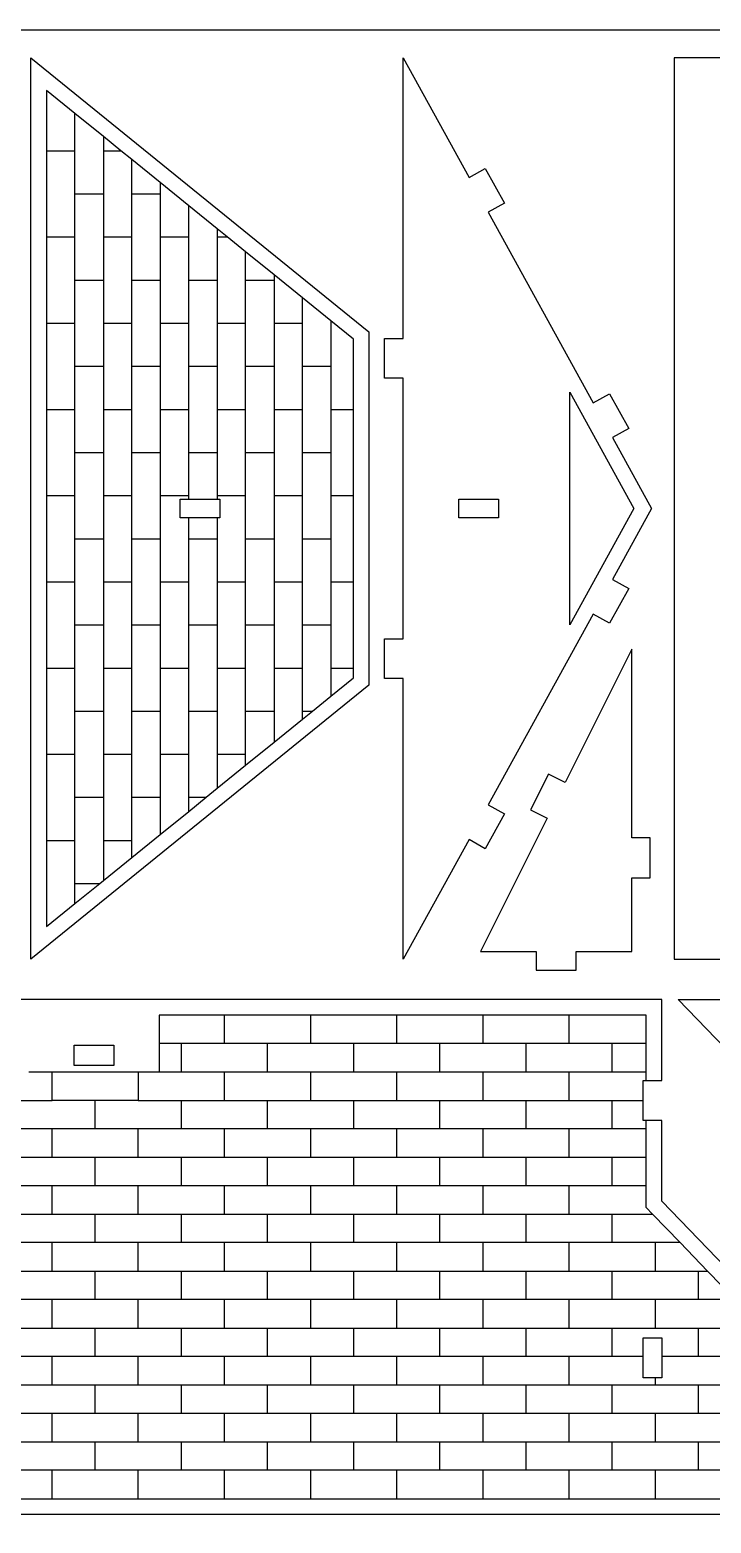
# Model space of a CAD drawing. Extents: x -198 to 352, y -124 to 271.
# Drawn here: x -35.5 to 74.3, y 30.2 to 270.7 of the extents above; entities that cross this region are included whole.
import ezdxf

# ---------------------------------------------------------------- set-up
doc = ezdxf.new("R2010")
doc.units = 0
doc.header["$MEASUREMENT"] = 0
doc.layers.get('0').update_dxf_attribs({"linetype": 'CONTINUOUS'})
doc.layers.add('ENGRAVING', color=1, linetype='CONTINUOUS')

msp = doc.modelspace()

# ---------------------------------------------------------------- linework, layer by layer
for points in [[(-198.26, -124.26), (-198.26, 270.69), (352.25, 270.69), (352.25, -124.26)], [(-35.33, 121.02), (-35.33, 266.2), (19.12, 222.07), (19.12, 165.15)], [(24.61, 121.02), (24.61, 166.21), (21.61, 166.21), (21.61, 172.62), (24.61, 172.62), (24.61, 214.6), (21.61, 214.6), (21.61, 221.01), (24.61, 221.01), (24.61, 266.2), (35.24, 246.94), (37.86, 248.39), (40.96, 242.78), (38.33, 241.33), (55.26, 210.64), (57.89, 212.09), (60.98, 206.48), (58.36, 205.03), (64.66, 193.61), (58.36, 182.19), (60.98, 180.74), (57.89, 175.13), (55.26, 176.57), (38.33, 145.89), (40.96, 144.44), (37.86, 138.83), (35.24, 140.28)], [(68.3, 121.02), (348.65, 121.02), (348.65, 266.2), (68.3, 266.2)], [(-11.31, 192.11), (-11.31, 195.11), (-9.91, 195.11), (-5.33, 195.11), (-4.9, 195.11), (-4.9, 192.11), (-5.33, 192.11), (-9.91, 192.11)], [(33.58, 192.11), (33.58, 195.11), (39.99, 195.11), (39.99, 192.11)], [(37.11, 122.27), (46.08, 122.27), (46.08, 119.27), (52.48, 119.27), (52.48, 122.27), (61.45, 122.27), (61.45, 134.14), (64.45, 134.14), (64.45, 140.55), (61.45, 140.55), (61.45, 170.97), (50.71, 149.48), (48.03, 150.82), (45.16, 145.09), (47.85, 143.75)], [(-165.36, 31.63), (114.99, 31.63), (66.29, 82.04), (66.29, 95.08), (63.79, 95.08), (63.29, 95.08), (63.29, 98.29), (63.29, 101.49), (63.79, 101.49), (66.29, 101.49), (66.29, 114.54), (-116.66, 114.54), (-116.66, 101.49), (-114.16, 101.49), (-113.66, 101.49), (-113.66, 98.29), (-113.66, 95.08), (-114.16, 95.08), (-116.66, 95.08), (-116.66, 82.04)], [(117.63, 31.64), (117.63, 44.68), (120.13, 44.68), (120.63, 44.68), (120.63, 47.89), (120.63, 51.09), (120.13, 51.09), (117.63, 51.09), (117.63, 64.14), (68.93, 114.54), (349.28, 114.54), (300.58, 64.14), (300.58, 51.09), (298.08, 51.09), (297.58, 51.09), (297.58, 47.89), (297.58, 44.68), (298.08, 44.68), (300.58, 44.68), (300.58, 31.64)], [(-28.39, 103.92), (-28.39, 107.2), (-21.98, 107.2), (-21.98, 103.92)], [(63.29, 53.63), (63.29, 57.05), (63.29, 60.04), (66.29, 60.04), (66.29, 57.05), (66.29, 53.63), (65.27, 53.63)]]:
    msp.add_lwpolyline(points, close=True)
at = {"layer": 'ENGRAVING'}
for points in [[(-32.83, 260.95), (-32.83, 251.23)], [(-28.24, 257.23), (-32.83, 260.95)], [(-23.66, 253.52), (-28.24, 257.23)], [(-28.24, 244.28), (-28.24, 251.23), (-28.24, 257.23)], [(-23.66, 253.52), (-23.66, 251.23), (-23.66, 244.28)], [(-20.83, 251.23), (-23.66, 253.52)], [(-32.83, 251.23), (-32.83, 237.34), (-32.83, 223.46)], [(-32.83, 251.23), (-28.24, 251.23)], [(-23.66, 251.23), (-20.83, 251.23)], [(-19.08, 249.81), (-20.83, 251.23)], [(-19.08, 244.28), (-19.08, 249.81)], [(-14.5, 246.09), (-19.08, 249.81)], [(-9.91, 242.38), (-14.5, 246.09)], [(-14.5, 246.09), (-14.5, 244.28)], [(-28.24, 244.28), (-23.66, 244.28)], [(-28.24, 237.34), (-28.24, 244.28)], [(-23.66, 237.34), (-19.08, 237.34), (-19.08, 244.28)], [(-23.66, 244.28), (-23.66, 237.34)], [(-19.08, 244.28), (-14.5, 244.28)], [(-14.5, 244.28), (-14.5, 237.34)], [(-0.75, 234.95), (-3.7, 237.34), (-5.33, 238.66), (-9.91, 242.38)], [(-9.91, 237.34), (-9.91, 242.38)], [(-5.33, 238.66), (-5.33, 237.34)], [(-32.83, 237.34), (-28.24, 237.34)], [(-28.24, 230.4), (-28.24, 237.34)], [(-23.66, 237.34), (-23.66, 230.4)], [(-19.08, 230.4), (-19.08, 237.34)], [(-14.5, 237.34), (-14.5, 230.4)], [(-14.5, 237.34), (-9.91, 237.34)], [(-9.91, 230.4), (-9.91, 237.34)], [(-5.33, 237.34), (-5.33, 230.4)], [(-5.33, 237.34), (-3.7, 237.34)], [(3.83, 231.23), (-0.75, 234.95)], [(-0.75, 230.4), (-0.75, 234.95)], [(8.41, 227.52), (3.83, 231.23)], [(3.83, 231.23), (3.83, 230.4)], [(-28.24, 223.46), (-28.24, 230.4)], [(-28.24, 230.4), (-23.66, 230.4)], [(-23.66, 230.4), (-23.66, 223.46)], [(-19.08, 223.46), (-19.08, 230.4)], [(-19.08, 230.4), (-14.5, 230.4)], [(-14.5, 230.4), (-14.5, 223.46)], [(-9.91, 230.4), (-5.33, 230.4)], [(-9.91, 223.46), (-9.91, 230.4)], [(-5.33, 230.4), (-5.33, 223.46)], [(-0.75, 230.4), (3.83, 230.4)], [(-0.75, 223.46), (-0.75, 230.4)], [(3.83, 230.4), (3.83, 223.46)], [(8.41, 216.52), (8.41, 223.46), (8.41, 227.52)], [(13, 223.81), (8.41, 227.52)], [(16.61, 220.87), (13, 223.81)], [(13, 223.81), (13, 216.52)], [(-32.83, 223.46), (-32.83, 209.57)], [(-32.83, 223.46), (-28.24, 223.46)], [(-28.24, 216.52), (-28.24, 223.46)], [(-23.66, 223.46), (-19.08, 223.46)], [(-23.66, 223.46), (-23.66, 216.52)], [(-19.08, 209.57), (-19.08, 216.52), (-19.08, 223.46)], [(-14.5, 223.46), (-14.5, 216.52)], [(-14.5, 223.46), (-9.91, 223.46)], [(-9.91, 216.52), (-9.91, 223.46)], [(-5.33, 223.46), (-5.33, 216.52)], [(-5.33, 223.46), (-0.75, 223.46)], [(-0.75, 216.52), (-0.75, 223.46)], [(3.83, 223.46), (8.41, 223.46)], [(3.83, 223.46), (3.83, 216.52)], [(16.61, 167.92), (16.61, 181.81), (16.61, 195.69), (16.61, 209.57), (16.61, 220.87)], [(-28.24, 209.57), (-28.24, 216.52)], [(-28.24, 216.52), (-23.66, 216.52)], [(-23.66, 216.52), (-23.66, 209.57)], [(-19.08, 216.52), (-14.5, 216.52)], [(-14.5, 216.52), (-14.5, 209.57)], [(-9.91, 216.52), (-5.33, 216.52)], [(-9.91, 209.57), (-9.91, 216.52)], [(-5.33, 216.52), (-5.33, 209.57), (-5.33, 202.63)], [(-0.75, 202.63), (-0.75, 209.57), (-0.75, 216.52), (3.83, 216.52), (3.83, 209.57)], [(8.41, 216.52), (13, 216.52)], [(8.41, 209.57), (8.41, 216.52)], [(13, 216.52), (13, 209.57)], [(-32.83, 209.57), (-28.24, 209.57)], [(-32.83, 209.57), (-32.83, 195.69)], [(-28.24, 202.63), (-28.24, 209.57)], [(-23.66, 209.57), (-19.08, 209.57)], [(-23.66, 209.57), (-23.66, 202.63)], [(-19.08, 195.69), (-19.08, 202.63), (-19.08, 209.57)], [(-14.5, 209.57), (-14.5, 202.63)], [(-14.5, 209.57), (-9.91, 209.57)], [(-9.91, 202.63), (-9.91, 209.57)], [(-5.33, 209.57), (-0.75, 209.57)], [(3.83, 209.57), (3.83, 202.63)], [(3.83, 209.57), (8.41, 209.57)], [(8.41, 202.63), (8.41, 209.57)], [(13, 209.57), (16.61, 209.57)], [(13, 209.57), (13, 202.63)], [(-28.24, 188.75), (-28.24, 195.69), (-28.24, 202.63), (-23.66, 202.63), (-23.66, 195.69), (-23.66, 188.75)], [(-19.08, 202.63), (-14.5, 202.63), (-14.5, 195.69), (-14.5, 188.75)], [(-9.91, 195.69), (-9.91, 202.63)], [(-9.91, 202.63), (-5.33, 202.63), (-5.33, 195.69)], [(-0.75, 195.69), (-0.75, 202.63)], [(-0.75, 202.63), (3.83, 202.63)], [(3.83, 202.63), (3.83, 195.69)], [(8.41, 195.69), (8.41, 202.63)], [(8.41, 202.63), (13, 202.63)], [(13, 202.63), (13, 195.69)], [(-32.83, 195.69), (-28.24, 195.69)], [(-32.83, 195.69), (-32.83, 181.81)], [(-23.66, 195.69), (-19.08, 195.69)], [(-19.08, 188.75), (-19.08, 195.69)], [(-14.5, 195.69), (-9.91, 195.69)], [(-9.91, 195.11), (-9.91, 195.69)], [(-5.33, 195.69), (-0.75, 195.69)], [(-5.33, 195.69), (-5.33, 195.11)], [(-0.75, 188.75), (-0.75, 195.69)], [(3.83, 195.69), (3.83, 188.75)], [(3.83, 195.69), (8.41, 195.69)], [(8.41, 188.75), (8.41, 195.69)], [(13, 195.69), (13, 188.75)], [(13, 195.69), (16.61, 195.69)], [(-9.91, 188.75), (-9.91, 192.11)], [(-5.33, 192.11), (-5.33, 188.75)], [(-28.24, 174.86), (-28.24, 181.81), (-28.24, 188.75), (-23.66, 188.75), (-23.66, 181.81)], [(-19.08, 188.75), (-14.5, 188.75)], [(-19.08, 181.81), (-19.08, 188.75)], [(-14.5, 188.75), (-14.5, 181.81)], [(-9.91, 188.75), (-5.33, 188.75)], [(-9.91, 181.81), (-9.91, 188.75)], [(-5.33, 188.75), (-5.33, 181.81)], [(-0.75, 188.75), (3.83, 188.75)], [(-0.75, 181.81), (-0.75, 188.75)], [(3.83, 188.75), (3.83, 181.81)], [(8.41, 181.81), (8.41, 188.75)], [(8.41, 188.75), (13, 188.75), (13, 181.81), (13, 174.86)], [(-32.83, 181.81), (-32.83, 167.92)], [(-32.83, 181.81), (-28.24, 181.81)], [(-23.66, 181.81), (-19.08, 181.81)], [(-23.66, 181.81), (-23.66, 174.86)], [(-19.08, 174.86), (-19.08, 181.81)], [(-14.5, 181.81), (-9.91, 181.81)], [(-14.5, 181.81), (-14.5, 174.86)], [(-9.91, 174.86), (-9.91, 181.81)], [(-5.33, 181.81), (-0.75, 181.81)], [(-5.33, 181.81), (-5.33, 174.86)], [(-0.75, 174.86), (-0.75, 181.81)], [(3.83, 181.81), (8.41, 181.81)], [(3.83, 181.81), (3.83, 174.86)], [(8.41, 174.86), (8.41, 181.81)], [(13, 181.81), (16.61, 181.81)], [(-28.24, 174.86), (-23.66, 174.86)], [(-28.24, 167.92), (-28.24, 174.86)], [(-23.66, 174.86), (-23.66, 167.92)], [(-19.08, 167.92), (-19.08, 174.86)], [(-19.08, 174.86), (-14.5, 174.86)], [(-14.5, 174.86), (-14.5, 167.92)], [(-9.91, 167.92), (-9.91, 174.86)], [(-9.91, 174.86), (-5.33, 174.86)], [(-5.33, 174.86), (-5.33, 167.92)], [(-0.75, 167.92), (-0.75, 174.86)], [(-0.75, 174.86), (3.83, 174.86)], [(3.83, 174.86), (3.83, 167.92)], [(8.41, 174.86), (13, 174.86)], [(8.41, 167.92), (8.41, 174.86)], [(13, 174.86), (13, 167.92)], [(-32.83, 167.92), (-28.24, 167.92)], [(-32.83, 167.92), (-32.83, 154.04)], [(-28.24, 160.98), (-28.24, 167.92)], [(-23.66, 167.92), (-19.08, 167.92)], [(-23.66, 167.92), (-23.66, 160.98)], [(-19.08, 160.98), (-19.08, 167.92)], [(-14.5, 167.92), (-9.91, 167.92)], [(-14.5, 167.92), (-14.5, 160.98)], [(-9.91, 160.98), (-9.91, 167.92)], [(-5.33, 167.92), (-0.75, 167.92)], [(-5.33, 167.92), (-5.33, 160.98)], [(-0.75, 160.98), (-0.75, 167.92)], [(3.83, 167.92), (8.41, 167.92)], [(3.83, 167.92), (3.83, 160.98)], [(8.41, 160.98), (8.41, 167.92)], [(8.41, 160.98), (10, 160.98), (13, 163.41), (16.61, 166.34)], [(13, 167.92), (13, 163.41)], [(13, 167.92), (16.61, 167.92)], [(16.61, 166.34), (16.61, 167.92)], [(-28.24, 154.04), (-28.24, 160.98)], [(-28.24, 160.98), (-23.66, 160.98)], [(-23.66, 160.98), (-23.66, 154.04)], [(-19.08, 154.04), (-19.08, 160.98)], [(-19.08, 160.98), (-14.5, 160.98)], [(-14.5, 160.98), (-14.5, 154.04)], [(-9.91, 144.84), (-7.13, 147.1), (-5.33, 148.56), (-0.75, 152.27), (3.83, 155.98), (8.41, 159.7), (10, 160.98)], [(-9.91, 147.1), (-9.91, 154.04), (-9.91, 160.98), (-5.33, 160.98)], [(-5.33, 160.98), (-5.33, 154.04)], [(-0.75, 154.04), (-0.75, 160.98)], [(-0.75, 160.98), (3.83, 160.98)], [(3.83, 160.98), (3.83, 155.98)], [(8.41, 159.7), (8.41, 160.98)], [(-32.83, 154.04), (-28.24, 154.04)], [(-32.83, 154.04), (-32.83, 140.15), (-32.83, 126.27), (-28.24, 129.98), (-24.26, 133.21)], [(-28.24, 147.1), (-28.24, 154.04)], [(-23.66, 154.04), (-23.66, 147.1)], [(-23.66, 154.04), (-19.08, 154.04)], [(-19.08, 147.1), (-19.08, 154.04)], [(-14.5, 154.04), (-9.91, 154.04)], [(-14.5, 154.04), (-14.5, 147.1)], [(-5.33, 154.04), (-0.75, 154.04)], [(-5.33, 154.04), (-5.33, 148.56)], [(-0.75, 152.27), (-0.75, 154.04)], [(-28.24, 140.15), (-28.24, 147.1)], [(-28.24, 147.1), (-23.66, 147.1)], [(-23.66, 147.1), (-23.66, 140.15)], [(-19.08, 140.15), (-19.08, 147.1)], [(-19.08, 147.1), (-14.5, 147.1)], [(-14.5, 147.1), (-14.5, 141.13)], [(-9.91, 147.1), (-7.13, 147.1)], [(-9.91, 144.84), (-9.91, 147.1)], [(-14.5, 141.13), (-9.91, 144.84)], [(-32.83, 140.15), (-28.24, 140.15)], [(-28.24, 133.21), (-28.24, 140.15)], [(-23.66, 140.15), (-19.08, 140.15)], [(-23.66, 140.15), (-23.66, 133.7)], [(-19.08, 137.41), (-14.5, 141.13)], [(-19.08, 137.41), (-19.08, 140.15)], [(-23.66, 133.7), (-19.08, 137.41)], [(-28.24, 129.98), (-28.24, 133.21)], [(-28.24, 133.21), (-24.26, 133.21)], [(-24.26, 133.21), (-23.66, 133.7)], [(-14.67, 112.03), (-14.67, 107.45)], [(-4.15, 112.03), (-14.67, 112.03)], [(9.73, 107.45), (2.79, 107.45), (-4.15, 107.45), (-4.15, 112.03)], [(9.73, 112.03), (-4.15, 112.03)], [(9.73, 107.45), (9.73, 112.03)], [(23.61, 112.03), (9.73, 112.03)], [(23.61, 107.45), (23.61, 112.03)], [(37.5, 112.03), (23.61, 112.03)], [(51.38, 107.45), (44.44, 107.45), (37.5, 107.45), (37.5, 112.03)], [(51.38, 112.03), (37.5, 112.03)], [(63.79, 112.03), (51.38, 112.03)], [(51.38, 107.45), (51.38, 112.03)], [(63.79, 107.45), (63.79, 112.03)], [(-14.67, 107.45), (-14.67, 102.87)], [(-11.1, 107.45), (-14.67, 107.45)], [(-4.15, 107.45), (-11.1, 107.45)], [(-11.1, 102.87), (-11.1, 107.45)], [(2.79, 102.87), (2.79, 107.45)], [(16.67, 107.45), (9.73, 107.45)], [(23.61, 107.45), (16.67, 107.45)], [(16.67, 102.87), (16.67, 107.45)], [(30.56, 107.45), (23.61, 107.45)], [(37.5, 107.45), (30.56, 107.45)], [(30.56, 102.87), (30.56, 107.45)], [(44.44, 102.87), (44.44, 107.45)], [(58.32, 107.45), (51.38, 107.45)], [(58.32, 102.87), (58.32, 107.45)], [(63.79, 107.45), (58.32, 107.45)], [(63.79, 102.87), (63.79, 107.45)], [(-35.7, 102.87), (-31.92, 102.87)], [(-18.04, 98.29), (-24.98, 98.29), (-31.92, 98.29), (-31.92, 102.87), (-18.04, 102.87)], [(-18.04, 102.87), (-18.04, 98.29)], [(-18.04, 102.87), (-14.67, 102.87)], [(-14.67, 102.87), (-11.1, 102.87)], [(-11.1, 102.87), (-4.15, 102.87)], [(-4.15, 98.29), (-4.15, 102.87), (2.79, 102.87)], [(2.79, 102.87), (9.73, 102.87)], [(9.73, 102.87), (16.67, 102.87)], [(9.73, 98.29), (9.73, 102.87)], [(16.67, 102.87), (23.61, 102.87)], [(23.61, 98.29), (23.61, 102.87)], [(23.61, 102.87), (30.56, 102.87)], [(30.56, 102.87), (37.5, 102.87)], [(37.5, 98.29), (37.5, 102.87), (44.44, 102.87)], [(44.44, 102.87), (51.38, 102.87)], [(51.38, 102.87), (58.32, 102.87)], [(51.38, 98.29), (51.38, 102.87)], [(58.32, 102.87), (63.79, 102.87)], [(63.79, 101.49), (63.79, 102.87)], [(-38.86, 98.29), (-31.92, 98.29)], [(-24.98, 93.7), (-24.98, 98.29)], [(-18.04, 98.29), (-11.1, 98.29)], [(-11.1, 93.7), (-11.1, 98.29)], [(-11.1, 98.29), (-4.15, 98.29), (2.79, 98.29)], [(2.79, 98.29), (9.73, 98.29)], [(2.79, 93.7), (2.79, 98.29)], [(9.73, 98.29), (16.67, 98.29)], [(16.67, 98.29), (23.61, 98.29)], [(16.67, 93.7), (16.67, 98.29)], [(23.61, 98.29), (30.56, 98.29)], [(30.56, 93.7), (30.56, 98.29)], [(30.56, 98.29), (37.5, 98.29)], [(37.5, 98.29), (44.44, 98.29)], [(44.44, 93.7), (44.44, 98.29), (51.38, 98.29), (58.32, 98.29)], [(58.32, 93.7), (58.32, 98.29)], [(58.32, 98.29), (63.29, 98.29)], [(63.79, 93.7), (63.79, 95.08)], [(-31.92, 89.12), (-38.86, 89.12), (-45.81, 89.12), (-45.81, 93.7)], [(-31.92, 93.7), (-38.86, 93.7)], [(-24.98, 93.7), (-31.92, 93.7)], [(-31.92, 89.12), (-31.92, 93.7)], [(-18.04, 93.7), (-24.98, 93.7)], [(-4.15, 89.12), (-11.1, 89.12), (-18.04, 89.12), (-18.04, 93.7)], [(-11.1, 93.7), (-18.04, 93.7)], [(-4.15, 93.7), (-11.1, 93.7)], [(2.79, 89.12), (-4.15, 89.12), (-4.15, 93.7)], [(2.79, 93.7), (-4.15, 93.7)], [(9.73, 93.7), (2.79, 93.7)], [(23.61, 89.12), (16.67, 89.12), (9.73, 89.12), (9.73, 93.7)], [(16.67, 93.7), (9.73, 93.7)], [(23.61, 93.7), (16.67, 93.7)], [(23.61, 89.12), (23.61, 93.7)], [(30.56, 93.7), (23.61, 93.7)], [(37.5, 93.7), (30.56, 93.7)], [(51.38, 89.12), (44.44, 89.12), (37.5, 89.12), (37.5, 93.7)], [(44.44, 93.7), (37.5, 93.7)], [(51.38, 93.7), (44.44, 93.7)], [(51.38, 89.12), (51.38, 93.7)], [(58.32, 93.7), (51.38, 93.7)], [(63.79, 93.7), (58.32, 93.7)], [(63.79, 89.12), (63.79, 93.7)], [(-24.98, 84.54), (-31.92, 84.54), (-38.86, 84.54), (-38.86, 89.12)], [(-24.98, 89.12), (-31.92, 89.12)], [(-18.04, 89.12), (-24.98, 89.12)], [(-24.98, 84.54), (-24.98, 89.12)], [(-11.1, 84.54), (-11.1, 89.12)], [(16.67, 84.54), (9.73, 84.54), (2.79, 84.54), (2.79, 89.12)], [(9.73, 89.12), (2.79, 89.12)], [(16.67, 84.54), (16.67, 89.12)], [(30.56, 89.12), (23.61, 89.12)], [(37.5, 89.12), (30.56, 89.12)], [(30.56, 84.54), (30.56, 89.12)], [(58.32, 84.54), (51.38, 84.54), (44.44, 84.54), (44.44, 89.12)], [(58.32, 89.12), (51.38, 89.12)], [(58.32, 84.54), (58.32, 89.12)], [(63.79, 89.12), (58.32, 89.12)], [(63.79, 84.54), (63.79, 89.12)], [(-31.92, 79.96), (-31.92, 84.54)], [(-18.04, 84.54), (-24.98, 84.54)], [(-18.04, 79.96), (-18.04, 84.54)], [(-11.1, 84.54), (-18.04, 84.54)], [(-4.15, 84.54), (-11.1, 84.54)], [(-4.15, 79.96), (-4.15, 84.54)], [(2.79, 84.54), (-4.15, 84.54)], [(9.73, 79.96), (9.73, 84.54)], [(23.61, 84.54), (16.67, 84.54)], [(23.61, 79.96), (23.61, 84.54)], [(30.56, 84.54), (23.61, 84.54)], [(37.5, 84.54), (30.56, 84.54)], [(37.5, 79.96), (37.5, 84.54)], [(44.44, 84.54), (37.5, 84.54)], [(51.38, 79.96), (51.38, 84.54)], [(63.79, 84.54), (58.32, 84.54)], [(63.79, 81.02), (63.79, 84.54)], [(-31.92, 75.38), (-38.86, 75.38), (-38.86, 79.96), (-31.92, 79.96), (-24.98, 79.96)], [(-24.98, 79.96), (-18.04, 79.96)], [(-24.98, 75.38), (-24.98, 79.96)], [(-18.04, 79.96), (-11.1, 79.96)], [(-11.1, 79.96), (-4.15, 79.96)], [(-11.1, 75.38), (-11.1, 79.96)], [(-4.15, 79.96), (2.79, 79.96)], [(16.67, 75.38), (9.73, 75.38), (2.79, 75.38), (2.79, 79.96), (9.73, 79.96), (16.67, 79.96)], [(16.67, 75.38), (16.67, 79.96)], [(16.67, 79.96), (23.61, 79.96), (30.56, 79.96)], [(44.44, 75.38), (37.5, 75.38), (30.56, 75.38), (30.56, 79.96), (37.5, 79.96), (44.44, 79.96)], [(44.44, 75.38), (44.44, 79.96)], [(44.44, 79.96), (51.38, 79.96), (58.32, 79.96)], [(69.25, 75.38), (65.27, 75.38), (58.32, 75.38), (58.32, 79.96), (64.82, 79.96)], [(64.82, 79.96), (63.79, 81.02)], [(69.25, 75.38), (64.82, 79.96)], [(-24.98, 75.38), (-31.92, 75.38)], [(-31.92, 70.79), (-31.92, 75.38)], [(-18.04, 75.38), (-24.98, 75.38)], [(-18.04, 70.79), (-18.04, 75.38)], [(-11.1, 75.38), (-18.04, 75.38)], [(-4.15, 75.38), (-11.1, 75.38)], [(-4.15, 70.79), (-4.15, 75.38)], [(2.79, 75.38), (-4.15, 75.38)], [(9.73, 70.79), (9.73, 75.38)], [(23.61, 75.38), (16.67, 75.38)], [(23.61, 70.79), (23.61, 75.38)], [(30.56, 75.38), (23.61, 75.38)], [(37.5, 70.79), (37.5, 75.38)], [(51.38, 75.38), (44.44, 75.38)], [(51.38, 70.79), (51.38, 75.38)], [(58.32, 75.38), (51.38, 75.38)], [(65.27, 70.79), (65.27, 75.38)], [(73.67, 70.79), (69.25, 75.38)], [(-38.86, 70.79), (-31.92, 70.79)], [(-31.92, 70.79), (-24.98, 70.79)], [(-24.98, 70.79), (-18.04, 70.79)], [(-24.98, 66.21), (-24.98, 70.79)], [(-18.04, 70.79), (-11.1, 70.79)], [(-11.1, 70.79), (-4.15, 70.79)], [(-11.1, 66.21), (-11.1, 70.79)], [(-4.15, 70.79), (2.79, 70.79)], [(2.79, 66.21), (2.79, 70.79)], [(2.79, 70.79), (9.73, 70.79)], [(9.73, 70.79), (16.67, 70.79)], [(16.67, 70.79), (23.61, 70.79)], [(23.61, 66.21), (16.67, 66.21), (16.67, 70.79)], [(23.61, 70.79), (30.56, 70.79)], [(30.56, 70.79), (37.5, 70.79)], [(30.56, 66.21), (30.56, 70.79)], [(37.5, 70.79), (44.44, 70.79)], [(58.32, 66.21), (51.38, 66.21), (44.44, 66.21), (44.44, 70.79), (51.38, 70.79), (58.32, 70.79)], [(58.32, 66.21), (58.32, 70.79)], [(58.32, 70.79), (65.27, 70.79)], [(65.27, 70.79), (72.21, 70.79)], [(78.1, 66.21), (72.21, 66.21), (72.21, 70.79), (73.67, 70.79)], [(78.1, 66.21), (73.67, 70.79)], [(-31.92, 66.21), (-38.86, 66.21)], [(-24.98, 66.21), (-31.92, 66.21)], [(-31.92, 61.63), (-31.92, 66.21)], [(-18.04, 66.21), (-24.98, 66.21)], [(-11.1, 66.21), (-18.04, 66.21)], [(-18.04, 61.63), (-18.04, 66.21)], [(-4.15, 66.21), (-11.1, 66.21)], [(2.79, 66.21), (-4.15, 66.21)], [(-4.15, 61.63), (-4.15, 66.21)], [(9.73, 66.21), (2.79, 66.21)], [(16.67, 66.21), (9.73, 66.21)], [(9.73, 61.63), (9.73, 66.21)], [(23.61, 61.63), (23.61, 66.21)], [(30.56, 66.21), (23.61, 66.21)], [(37.5, 66.21), (30.56, 66.21)], [(37.5, 61.63), (37.5, 66.21)], [(44.44, 66.21), (37.5, 66.21)], [(51.38, 61.63), (51.38, 66.21)], [(72.21, 66.21), (65.27, 66.21), (58.32, 66.21)], [(65.27, 61.63), (65.27, 66.21)], [(-38.86, 61.63), (-31.92, 61.63)], [(-31.92, 61.63), (-24.98, 61.63)], [(-24.98, 61.63), (-18.04, 61.63)], [(-24.98, 57.05), (-24.98, 61.63)], [(-18.04, 61.63), (-11.1, 61.63)], [(-11.1, 57.05), (-11.1, 61.63), (-4.15, 61.63), (2.79, 61.63)], [(2.79, 57.05), (2.79, 61.63)], [(2.79, 61.63), (9.73, 61.63)], [(9.73, 61.63), (16.67, 61.63)], [(16.67, 57.05), (16.67, 61.63)], [(16.67, 61.63), (23.61, 61.63)], [(23.61, 61.63), (30.56, 61.63)], [(30.56, 61.63), (37.5, 61.63)], [(30.56, 57.05), (30.56, 61.63)], [(37.5, 61.63), (44.44, 61.63)], [(44.44, 61.63), (51.38, 61.63)], [(44.44, 57.05), (44.44, 61.63)], [(51.38, 61.63), (58.32, 61.63)], [(58.32, 57.05), (58.32, 61.63)], [(58.32, 61.63), (65.27, 61.63)], [(65.27, 61.63), (72.21, 61.63)], [(79.15, 57.05), (72.21, 57.05), (72.21, 61.63), (79.15, 61.63)], [(-31.92, 57.05), (-38.86, 57.05)], [(-24.98, 57.05), (-31.92, 57.05)], [(-31.92, 52.46), (-31.92, 57.05)], [(-18.04, 57.05), (-24.98, 57.05)], [(-18.04, 52.46), (-18.04, 57.05)], [(-11.1, 57.05), (-18.04, 57.05)], [(-4.15, 57.05), (-11.1, 57.05)], [(-4.15, 52.46), (-4.15, 57.05)], [(2.79, 57.05), (-4.15, 57.05)], [(16.67, 57.05), (9.73, 57.05), (2.79, 57.05)], [(9.73, 52.46), (9.73, 57.05)], [(23.61, 57.05), (16.67, 57.05)], [(30.56, 57.05), (23.61, 57.05)], [(23.61, 52.46), (23.61, 57.05)], [(37.5, 57.05), (30.56, 57.05)], [(44.44, 57.05), (37.5, 57.05)], [(37.5, 52.46), (37.5, 57.05)], [(51.38, 57.05), (44.44, 57.05)], [(51.38, 52.46), (51.38, 57.05)], [(58.32, 57.05), (51.38, 57.05)], [(63.29, 57.05), (58.32, 57.05)], [(72.21, 57.05), (66.29, 57.05)], [(65.27, 52.46), (65.27, 53.63)], [(-24.98, 47.88), (-31.92, 47.88), (-38.86, 47.88), (-38.86, 52.46), (-31.92, 52.46), (-24.98, 52.46)], [(-24.98, 52.46), (-18.04, 52.46)], [(-24.98, 47.88), (-24.98, 52.46)], [(-18.04, 52.46), (-11.1, 52.46)], [(-11.1, 52.46), (-4.15, 52.46)], [(-11.1, 47.88), (-11.1, 52.46)], [(-4.15, 52.46), (2.79, 52.46)], [(2.79, 47.88), (2.79, 52.46)], [(2.79, 52.46), (9.73, 52.46), (16.67, 52.46)], [(16.67, 47.88), (16.67, 52.46)], [(16.67, 52.46), (23.61, 52.46)], [(23.61, 52.46), (30.56, 52.46)], [(30.56, 47.88), (30.56, 52.46), (37.5, 52.46), (44.44, 52.46)], [(44.44, 47.88), (44.44, 52.46)], [(44.44, 52.46), (51.38, 52.46)], [(51.38, 52.46), (58.32, 52.46)], [(65.27, 47.88), (58.32, 47.88), (58.32, 52.46), (65.27, 52.46), (72.21, 52.46)], [(86.09, 47.88), (79.15, 47.88), (72.21, 47.88), (72.21, 52.46), (79.15, 52.46), (86.09, 52.46)], [(-31.92, 43.3), (-31.92, 47.88)], [(-18.04, 47.88), (-24.98, 47.88)], [(-11.1, 47.88), (-18.04, 47.88)], [(-18.04, 43.3), (-18.04, 47.88)], [(-4.15, 47.88), (-11.1, 47.88)], [(-4.15, 43.3), (-4.15, 47.88)], [(2.79, 47.88), (-4.15, 47.88)], [(16.67, 47.88), (9.73, 47.88), (2.79, 47.88)], [(9.73, 43.3), (9.73, 47.88)], [(23.61, 47.88), (16.67, 47.88)], [(23.61, 43.3), (23.61, 47.88)], [(30.56, 47.88), (23.61, 47.88)], [(37.5, 47.88), (30.56, 47.88)], [(37.5, 43.3), (37.5, 47.88)], [(44.44, 47.88), (37.5, 47.88)], [(51.38, 47.88), (44.44, 47.88)], [(51.38, 43.3), (51.38, 47.88)], [(58.32, 47.88), (51.38, 47.88)], [(65.27, 43.3), (65.27, 47.88)], [(72.21, 47.88), (65.27, 47.88)], [(-24.98, 38.72), (-31.92, 38.72), (-38.86, 38.72), (-38.86, 43.3), (-31.92, 43.3), (-24.98, 43.3)], [(-24.98, 43.3), (-18.04, 43.3)], [(-24.98, 38.72), (-24.98, 43.3)], [(-18.04, 43.3), (-11.1, 43.3)], [(-11.1, 43.3), (-4.15, 43.3)], [(-11.1, 38.72), (-11.1, 43.3)], [(-4.15, 43.3), (2.79, 43.3)], [(2.79, 43.3), (9.73, 43.3)], [(2.79, 38.72), (2.79, 43.3)], [(9.73, 43.3), (16.67, 43.3)], [(30.56, 38.72), (23.61, 38.72), (16.67, 38.72), (16.67, 43.3), (23.61, 43.3)], [(23.61, 43.3), (30.56, 43.3)], [(30.56, 43.3), (37.5, 43.3)], [(30.56, 38.72), (30.56, 43.3)], [(37.5, 43.3), (44.44, 43.3)], [(58.32, 38.72), (51.38, 38.72), (44.44, 38.72), (44.44, 43.3), (51.38, 43.3), (58.32, 43.3)], [(58.32, 38.72), (58.32, 43.3)], [(58.32, 43.3), (65.27, 43.3)], [(65.27, 43.3), (72.21, 43.3)], [(72.21, 43.3), (79.15, 43.3)], [(72.21, 38.72), (72.21, 43.3)], [(-31.92, 34.13), (-31.92, 38.72)], [(-18.04, 38.72), (-24.98, 38.72)], [(-11.1, 38.72), (-18.04, 38.72)], [(-18.04, 34.13), (-18.04, 38.72)], [(-4.15, 38.72), (-11.1, 38.72)], [(-4.15, 34.13), (-4.15, 38.72)], [(2.79, 38.72), (-4.15, 38.72)], [(9.73, 38.72), (2.79, 38.72)], [(9.73, 34.13), (9.73, 38.72)], [(16.67, 38.72), (9.73, 38.72)], [(23.61, 34.13), (23.61, 38.72)], [(37.5, 38.72), (30.56, 38.72)], [(37.5, 34.13), (37.5, 38.72)], [(44.44, 38.72), (37.5, 38.72)], [(51.38, 34.13), (51.38, 38.72)], [(65.27, 38.72), (58.32, 38.72)], [(65.27, 34.13), (65.27, 38.72)], [(72.21, 38.72), (65.27, 38.72)], [(79.15, 38.72), (72.21, 38.72)], [(-45.81, 34.13), (-31.92, 34.13)], [(-31.92, 34.13), (-18.04, 34.13)], [(-18.04, 34.13), (-4.15, 34.13)], [(-4.15, 34.13), (9.73, 34.13)], [(9.73, 34.13), (23.61, 34.13)], [(23.61, 34.13), (37.5, 34.13)], [(37.5, 34.13), (51.38, 34.13)], [(51.38, 34.13), (65.27, 34.13)], [(65.27, 34.13), (79.15, 34.13)]]:
    msp.add_lwpolyline(points, dxfattribs=at)
msp.add_lwpolyline([(51.46, 212.35), (61.8, 193.61), (51.46, 174.87)], close=True, dxfattribs=at)

doc.saveas('drawing.dxf')
